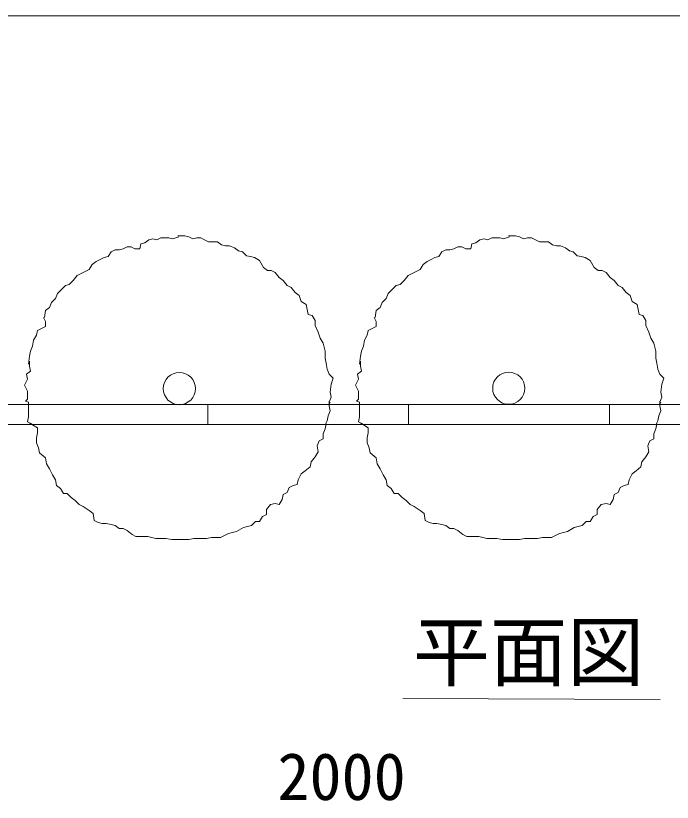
# Model space of a CAD drawing. Units: millimetres on the paper. Extents: x 11 to 3029, y 10 to 3833.
# Drawn here: x 784.7 to 1115.3, y 3382.2 to 3778.1 of the extents above; entities that cross this region are included whole.
import ezdxf
from ezdxf.enums import TextEntityAlignment as Align

# ---------------------------------------------------------------- set-up
doc = ezdxf.new("R2010")
doc.units = ezdxf.units.MM
for name, color, linetype, lineweight in [('_0-0_', 7, 'Continuous', 13), ('寸法', 1, 'Continuous', 13), ('本体', 7, 'Continuous', 13)]:
    doc.layers.add(name, color=color, linetype=linetype, lineweight=lineweight)
doc.styles.add('ＭＳ ゴシック', font='')
doc.styles.get('ＭＳ ゴシック').set_extended_font_data('MS Gothic')

msp = doc.modelspace()

# ---------------------------------------------------------------- linework, layer by layer
at = {"layer": '_0-0_', "color": 6}
msp.add_lwpolyline([(3029.24, 3778.065), (291.113, 3778.065), (291.113, 1966.251), (3029.24, 1966.251)], close=True, dxfattribs=at)
at = {"layer": '寸法', "color": 3}
msp.add_line((979.592, 3434.427), (1109.239, 3433.878), dxfattribs=at)
at = {"layer": '本体'}
for p, q in [((853.788, 3665.827), (851.784, 3665.326)), ((855.792, 3665.326), (853.788, 3665.827)), ((857.796, 3666.328), (855.792, 3665.326)), ((859.8, 3666.328), (857.796, 3666.328)), ((861.805, 3666.328), (859.8, 3666.328)), ((863.809, 3665.827), (861.805, 3666.328)), ((866.815, 3666.829), (863.809, 3665.827)), ((866.314, 3667.33), (867.817, 3667.33)), ((867.817, 3667.33), (869.821, 3667.33)), ((869.821, 3667.33), (871.825, 3666.829)), ((871.825, 3666.829), (873.829, 3665.827)), ((873.829, 3665.827), (875.833, 3666.328)), ((875.833, 3666.328), (877.837, 3666.328)), ((877.837, 3666.328), (879.842, 3665.326)), ((1020.361, 3665.827), (1018.357, 3665.326)), ((1022.365, 3665.326), (1020.361, 3665.827)), ((1024.369, 3666.328), (1022.365, 3665.326)), ((1026.373, 3666.328), (1024.369, 3666.328)), ((1028.377, 3666.328), (1026.373, 3666.328)), ((1030.382, 3665.827), (1028.377, 3666.328)), ((1033.388, 3666.829), (1030.382, 3665.827)), ((1032.887, 3667.33), (1034.39, 3667.33)), ((1034.39, 3667.33), (1036.394, 3667.33)), ((1036.394, 3667.33), (1038.398, 3666.829)), ((1038.398, 3666.829), (1040.402, 3665.827)), ((1040.402, 3665.827), (1042.406, 3666.328)), ((1042.406, 3666.328), (1044.41, 3666.328)), ((1044.41, 3666.328), (1046.415, 3665.326)), ((840.761, 3661.819), (838.757, 3660.817)), ((842.765, 3661.819), (840.761, 3661.819)), ((844.769, 3660.817), (842.765, 3661.819)), ((847.776, 3663.322), (847.275, 3660.817)), ((849.78, 3663.823), (847.776, 3663.322)), ((851.784, 3665.326), (849.78, 3663.823)), ((879.842, 3665.326), (881.846, 3664.324)), ((881.846, 3664.324), (883.85, 3664.324)), ((883.85, 3664.324), (886.355, 3664.324)), ((886.355, 3664.324), (888.359, 3662.821)), ((888.359, 3662.821), (890.363, 3662.32)), ((890.363, 3662.32), (892.367, 3662.32)), ((892.367, 3662.32), (894.872, 3661.318)), ((1007.334, 3661.819), (1005.33, 3660.817)), ((1009.338, 3661.819), (1007.334, 3661.819)), ((1011.342, 3660.817), (1009.338, 3661.819)), ((1014.349, 3663.322), (1013.848, 3660.817)), ((1016.353, 3663.823), (1014.349, 3663.322)), ((1018.357, 3665.326), (1016.353, 3663.823)), ((1046.415, 3665.326), (1048.419, 3664.324)), ((1048.419, 3664.324), (1050.423, 3664.324)), ((1050.423, 3664.324), (1052.928, 3664.324)), ((1052.928, 3664.324), (1054.932, 3662.821)), ((1054.932, 3662.821), (1056.936, 3662.32)), ((1056.936, 3662.32), (1058.94, 3662.32)), ((1058.94, 3662.32), (1061.445, 3661.318)), ((832.745, 3659.313), (831.242, 3656.808)), ((834.749, 3660.316), (832.745, 3659.313)), ((836.753, 3660.316), (834.749, 3660.316)), ((838.757, 3660.817), (836.753, 3660.316)), ((847.275, 3660.817), (844.769, 3660.817)), ((894.872, 3661.318), (896.877, 3659.815)), ((896.877, 3659.815), (898.881, 3659.313)), ((898.881, 3659.313), (900.885, 3657.309)), ((999.318, 3659.313), (997.815, 3656.808)), ((1001.322, 3660.316), (999.318, 3659.313)), ((1003.326, 3660.316), (1001.322, 3660.316)), ((1005.33, 3660.817), (1003.326, 3660.316)), ((1013.848, 3660.817), (1011.342, 3660.817)), ((1061.445, 3661.318), (1063.45, 3659.815)), ((1063.45, 3659.815), (1065.454, 3659.313)), ((1065.454, 3659.313), (1067.458, 3657.309)), ((825.229, 3654.303), (823.225, 3652.8)), ((827.233, 3655.305), (825.229, 3654.303)), ((829.238, 3656.307), (827.233, 3655.305)), ((831.242, 3656.808), (829.238, 3656.307)), ((900.885, 3657.309), (902.889, 3656.808)), ((902.889, 3656.808), (904.893, 3656.307)), ((904.893, 3656.307), (907.398, 3654.804)), ((907.398, 3654.804), (909.402, 3651.297)), ((991.802, 3654.303), (989.798, 3652.8)), ((993.806, 3655.305), (991.802, 3654.303)), ((995.811, 3656.307), (993.806, 3655.305)), ((997.815, 3656.808), (995.811, 3656.307)), ((1067.458, 3657.309), (1069.462, 3656.808)), ((1069.462, 3656.808), (1071.466, 3656.307)), ((1071.466, 3656.307), (1073.971, 3654.804)), ((1073.971, 3654.804), (1075.975, 3651.297)), ((821.722, 3650.295), (819.718, 3649.293)), ((823.225, 3652.8), (821.722, 3650.295)), ((909.402, 3651.297), (911.406, 3649.794)), ((911.406, 3649.794), (913.411, 3649.794)), ((913.411, 3649.794), (915.415, 3648.792)), ((988.295, 3650.295), (986.291, 3649.293)), ((989.798, 3652.8), (988.295, 3650.295)), ((1075.975, 3651.297), (1077.979, 3649.794)), ((1077.979, 3649.794), (1079.984, 3649.794)), ((1079.984, 3649.794), (1081.988, 3648.792)), ((815.71, 3647.289), (813.706, 3644.784)), ((817.714, 3648.291), (815.71, 3647.289)), ((819.718, 3649.293), (817.714, 3648.291)), ((915.415, 3648.792), (917.419, 3646.287)), ((917.419, 3646.287), (919.423, 3644.784)), ((982.283, 3647.289), (980.279, 3644.784)), ((984.287, 3648.291), (982.283, 3647.289)), ((986.291, 3649.293), (984.287, 3648.291)), ((1081.988, 3648.792), (1083.992, 3646.287)), ((1083.992, 3646.287), (1085.996, 3644.784)), ((809.697, 3642.278), (807.693, 3640.274)), ((811.701, 3642.779), (809.697, 3642.278)), ((813.706, 3644.784), (811.701, 3642.779)), ((919.423, 3644.784), (921.427, 3642.278)), ((921.427, 3642.278), (923.431, 3641.276)), ((976.27, 3642.278), (974.266, 3640.274)), ((978.274, 3642.779), (976.27, 3642.278)), ((980.279, 3644.784), (978.274, 3642.779)), ((1085.996, 3644.784), (1088, 3642.278)), ((1088, 3642.278), (1090.004, 3641.276)), ((805.689, 3638.27), (804.687, 3635.765)), ((807.693, 3640.274), (805.689, 3638.27)), ((923.431, 3641.276), (925.435, 3638.771)), ((925.435, 3638.771), (927.439, 3637.268)), ((972.262, 3638.27), (971.26, 3635.765)), ((974.266, 3640.274), (972.262, 3638.27)), ((1090.004, 3641.276), (1092.008, 3638.771)), ((1092.008, 3638.771), (1094.012, 3637.268)), ((804.687, 3635.765), (802.683, 3633.761)), ((927.439, 3637.268), (928.442, 3634.262)), ((928.442, 3634.262), (930.947, 3632.759)), ((971.26, 3635.765), (969.256, 3633.761)), ((1094.012, 3637.268), (1095.014, 3634.262)), ((1095.014, 3634.262), (1097.52, 3632.759)), ((801.681, 3631.256), (799.677, 3629.753)), ((802.683, 3633.761), (801.681, 3631.256)), ((930.947, 3632.759), (931.448, 3630.254)), ((931.448, 3630.254), (931.949, 3627.749)), ((968.254, 3631.256), (966.25, 3629.753)), ((969.256, 3633.761), (968.254, 3631.256)), ((1097.52, 3632.759), (1098.021, 3630.254)), ((1098.021, 3630.254), (1098.522, 3627.749)), ((798.675, 3626.245), (799.677, 3624.241)), ((799.677, 3629.753), (799.176, 3626.245)), ((931.949, 3627.749), (933.953, 3627.248)), ((933.953, 3627.248), (935.456, 3624.742)), ((965.248, 3626.245), (966.25, 3624.241)), ((966.25, 3629.753), (965.749, 3626.245)), ((1098.522, 3627.749), (1100.526, 3627.248)), ((1100.526, 3627.248), (1102.029, 3624.742)), ((799.677, 3624.241), (799.677, 3621.736)), ((935.456, 3624.742), (935.456, 3622.237)), ((935.456, 3622.237), (936.959, 3618.73)), ((966.25, 3624.241), (966.25, 3621.736)), ((1102.029, 3624.742), (1102.029, 3622.237)), ((1102.029, 3622.237), (1103.532, 3618.73)), ((795.668, 3619.732), (795.167, 3617.227)), ((797.673, 3620.734), (795.668, 3619.732)), ((799.677, 3621.736), (797.673, 3620.734)), ((936.959, 3618.73), (937.961, 3615.724)), ((962.241, 3619.732), (961.74, 3617.227)), ((964.246, 3620.734), (962.241, 3619.732)), ((966.25, 3621.736), (964.246, 3620.734)), ((1103.532, 3618.73), (1104.534, 3615.724)), ((793.664, 3614.722), (793.163, 3611.716)), ((795.167, 3617.227), (793.664, 3614.722)), ((937.961, 3615.724), (939.464, 3613.219)), ((960.237, 3614.722), (959.736, 3611.716)), ((961.74, 3617.227), (960.237, 3614.722)), ((1104.534, 3615.724), (1106.037, 3613.219)), ((793.163, 3611.716), (792.161, 3609.21)), ((939.464, 3613.219), (940.466, 3609.21)), ((959.736, 3611.716), (958.734, 3609.21)), ((1106.037, 3613.219), (1107.039, 3609.21)), ((791.66, 3606.705), (791.159, 3602.697)), ((792.161, 3609.21), (791.66, 3606.705)), ((940.466, 3609.21), (940.466, 3605.703)), ((958.233, 3606.705), (957.732, 3602.697)), ((958.734, 3609.21), (958.233, 3606.705)), ((1107.039, 3609.21), (1107.039, 3605.703)), ((791.66, 3604.2), (791.159, 3603.198)), ((791.66, 3601.695), (791.66, 3604.2)), ((940.466, 3605.703), (940.967, 3603.198)), ((940.967, 3603.198), (941.468, 3600.192)), ((958.233, 3604.2), (957.732, 3603.198)), ((958.233, 3601.695), (958.233, 3604.2)), ((1107.039, 3605.703), (1107.54, 3603.198)), ((1107.54, 3603.198), (1108.041, 3600.192)), ((792.161, 3599.19), (790.157, 3597.687)), ((791.66, 3601.695), (792.161, 3599.19)), ((941.468, 3600.192), (942.47, 3597.687)), ((958.734, 3599.19), (956.73, 3597.687)), ((958.233, 3601.695), (958.734, 3599.19)), ((1108.041, 3600.192), (1109.043, 3597.687)), ((790.658, 3595.182), (789.155, 3592.175)), ((790.157, 3597.687), (790.658, 3595.182)), ((942.47, 3597.687), (944.475, 3595.683)), ((944.475, 3595.683), (943.472, 3592.676)), ((957.231, 3595.182), (955.728, 3592.175)), ((956.73, 3597.687), (957.231, 3595.182)), ((1109.043, 3597.687), (1111.048, 3595.683)), ((1111.048, 3595.683), (1110.045, 3592.676)), ((789.155, 3592.175), (790.658, 3589.169)), ((943.472, 3592.676), (942.971, 3588.668)), ((955.728, 3592.175), (957.231, 3589.169)), ((1110.045, 3592.676), (1109.544, 3588.668)), ((790.658, 3589.169), (790.658, 3585.161)), ((942.971, 3588.668), (943.472, 3586.163)), ((957.231, 3589.169), (957.231, 3585.161)), ((1109.544, 3588.668), (1110.045, 3586.163)), ((578.016, 3582.411), (1525.929, 3582.411)), ((790.658, 3585.161), (789.656, 3584.159)), ((789.656, 3584.159), (791.159, 3583.658)), ((791.159, 3583.658), (791.159, 3581.153)), ((881.385, 3582.411), (881.385, 3572.299)), ((943.472, 3586.163), (942.47, 3583.658)), ((942.47, 3584.159), (942.47, 3581.654)), ((942.47, 3583.658), (942.971, 3583.157)), ((957.231, 3585.161), (956.229, 3584.159)), ((956.229, 3584.159), (957.732, 3583.658)), ((957.732, 3583.658), (957.732, 3581.153)), ((982.508, 3582.411), (982.508, 3572.299)), ((1083.631, 3582.411), (1083.631, 3572.299)), ((1110.045, 3586.163), (1109.043, 3583.658)), ((1109.043, 3584.159), (1109.043, 3581.654)), ((1109.043, 3583.658), (1109.544, 3583.157)), ((791.159, 3581.153), (791.159, 3578.648)), ((791.159, 3578.648), (791.159, 3576.142)), ((942.971, 3579.149), (941.969, 3576.643)), ((942.47, 3581.654), (942.971, 3579.149)), ((957.732, 3581.153), (957.732, 3578.648)), ((957.732, 3578.648), (957.732, 3576.142)), ((1109.544, 3579.149), (1108.542, 3576.643)), ((1109.043, 3581.654), (1109.544, 3579.149)), ((791.159, 3576.142), (790.658, 3573.637)), ((941.969, 3576.643), (941.468, 3574.138)), ((957.732, 3576.142), (957.231, 3573.637)), ((1108.542, 3576.643), (1108.041, 3574.138)), ((578.016, 3572.299), (1525.929, 3572.299)), ((790.658, 3573.637), (792.662, 3572.635)), ((791.66, 3572.635), (793.163, 3572.134)), ((792.662, 3572.635), (793.163, 3572.134)), ((793.163, 3572.134), (795.668, 3570.631)), ((795.668, 3570.631), (795.668, 3568.126)), ((941.468, 3574.138), (940.466, 3572.134)), ((940.466, 3570.13), (940.967, 3572.635)), ((957.231, 3573.637), (959.235, 3572.635)), ((958.233, 3572.635), (959.736, 3572.134)), ((959.235, 3572.635), (959.736, 3572.134)), ((959.736, 3572.134), (962.241, 3570.631)), ((962.241, 3570.631), (962.241, 3568.126)), ((1108.041, 3574.138), (1107.039, 3572.134)), ((1107.039, 3570.13), (1107.54, 3572.635)), ((795.668, 3568.126), (795.167, 3565.621)), ((939.464, 3567.625), (940.466, 3570.13)), ((939.464, 3565.12), (939.464, 3567.625)), ((962.241, 3568.126), (961.74, 3565.621)), ((1106.037, 3567.625), (1107.039, 3570.13)), ((1106.037, 3565.12), (1106.037, 3567.625)), ((795.167, 3565.621), (795.167, 3563.116)), ((795.167, 3563.116), (796.169, 3560.61)), ((936.458, 3561.612), (937.46, 3564.118)), ((937.46, 3564.118), (939.464, 3565.12)), ((961.74, 3565.621), (961.74, 3563.116)), ((961.74, 3563.116), (962.742, 3560.61)), ((1103.031, 3561.612), (1104.033, 3564.118)), ((1104.033, 3564.118), (1106.037, 3565.12)), ((796.169, 3560.61), (796.67, 3558.105)), ((936.959, 3558.606), (936.458, 3561.612)), ((962.742, 3560.61), (963.243, 3558.105)), ((1103.532, 3558.606), (1103.031, 3561.612)), ((796.67, 3558.105), (799.677, 3555.6)), ((799.677, 3555.6), (800.178, 3552.594)), ((933.452, 3553.596), (935.456, 3556.101)), ((935.456, 3556.101), (936.959, 3558.606)), ((963.243, 3558.105), (966.25, 3555.6)), ((966.25, 3555.6), (966.751, 3552.594)), ((1100.025, 3553.596), (1102.029, 3556.101)), ((1102.029, 3556.101), (1103.532, 3558.606)), ((800.178, 3552.594), (801.681, 3550.089)), ((930.446, 3549.087), (932.951, 3551.091)), ((932.951, 3551.091), (933.452, 3553.596)), ((966.751, 3552.594), (968.254, 3550.089)), ((1097.019, 3549.087), (1099.524, 3551.091)), ((1099.524, 3551.091), (1100.025, 3553.596)), ((801.681, 3550.089), (803.184, 3547.083)), ((803.184, 3547.083), (804.687, 3544.577)), ((926.938, 3544.577), (928.442, 3547.584)), ((928.442, 3547.584), (930.446, 3549.087)), ((968.254, 3550.089), (969.757, 3547.083)), ((969.757, 3547.083), (971.26, 3544.577)), ((1093.511, 3544.577), (1095.014, 3547.584)), ((1095.014, 3547.584), (1097.019, 3549.087)), ((804.687, 3544.577), (805.188, 3541.571)), ((926.437, 3542.072), (926.938, 3544.577)), ((971.26, 3544.577), (971.761, 3541.571)), ((1093.01, 3542.072), (1093.511, 3544.577)), ((805.188, 3541.571), (807.192, 3540.068)), ((807.192, 3540.068), (808.695, 3537.563)), ((921.427, 3538.064), (922.429, 3540.569)), ((922.429, 3540.569), (924.433, 3541.571)), ((924.433, 3541.571), (926.437, 3542.072)), ((971.761, 3541.571), (973.765, 3540.068)), ((973.765, 3540.068), (975.268, 3537.563)), ((1088, 3538.064), (1089.002, 3540.569)), ((1089.002, 3540.569), (1091.006, 3541.571)), ((1091.006, 3541.571), (1093.01, 3542.072)), ((808.695, 3537.563), (810.699, 3537.563)), ((810.699, 3537.563), (812.703, 3535.559)), ((812.703, 3535.559), (814.708, 3534.056)), ((918.922, 3534.557), (919.423, 3537.062)), ((919.423, 3537.062), (921.427, 3538.064)), ((975.268, 3537.563), (977.272, 3537.563)), ((977.272, 3537.563), (979.276, 3535.559)), ((979.276, 3535.559), (981.281, 3534.056)), ((1085.495, 3534.557), (1085.996, 3537.062)), ((1085.996, 3537.062), (1088, 3538.064)), ((814.708, 3534.056), (816.712, 3532.052)), ((816.712, 3532.052), (818.716, 3531.05)), ((818.716, 3531.05), (821.722, 3529.046)), ((910.905, 3529.547), (912.91, 3532.052)), ((912.91, 3532.052), (915.415, 3532.553)), ((915.415, 3532.553), (917.419, 3532.052)), ((917.419, 3532.052), (918.922, 3534.557)), ((981.281, 3534.056), (983.285, 3532.052)), ((983.285, 3532.052), (985.289, 3531.05)), ((985.289, 3531.05), (988.295, 3529.046)), ((1077.478, 3529.547), (1079.483, 3532.052)), ((1079.483, 3532.052), (1081.988, 3532.553)), ((1081.988, 3532.553), (1083.992, 3532.052)), ((1083.992, 3532.052), (1085.495, 3534.557)), ((821.722, 3529.046), (823.726, 3527.542)), ((823.726, 3527.542), (824.227, 3524.035)), ((908.901, 3526.039), (910.905, 3527.041)), ((910.905, 3527.041), (910.905, 3529.547)), ((988.295, 3529.046), (990.299, 3527.542)), ((990.299, 3527.542), (990.8, 3524.035)), ((1075.474, 3526.039), (1077.478, 3527.041)), ((1077.478, 3527.041), (1077.478, 3529.547)), ((824.227, 3524.035), (826.231, 3523.033)), ((826.231, 3523.033), (828.235, 3522.532)), ((903.39, 3521.53), (905.394, 3523.534)), ((905.394, 3523.534), (907.398, 3523.534)), ((907.398, 3523.534), (908.901, 3526.039)), ((990.8, 3524.035), (992.804, 3523.033)), ((992.804, 3523.033), (994.808, 3522.532)), ((1069.963, 3521.53), (1071.967, 3523.534)), ((1071.967, 3523.534), (1073.971, 3523.534)), ((1073.971, 3523.534), (1075.474, 3526.039)), ((828.235, 3522.532), (830.24, 3522.532)), ((830.24, 3522.532), (832.745, 3522.031)), ((832.745, 3522.031), (834.749, 3521.53)), ((834.749, 3521.53), (836.753, 3520.027)), ((836.753, 3520.027), (838.757, 3520.027)), ((838.757, 3520.027), (840.761, 3519.025)), ((895.875, 3518.524), (899.382, 3520.528)), ((899.382, 3520.528), (901.386, 3521.029)), ((901.386, 3521.029), (903.39, 3521.53)), ((994.808, 3522.532), (996.813, 3522.532)), ((996.813, 3522.532), (999.318, 3522.031)), ((999.318, 3522.031), (1001.322, 3521.53)), ((1001.322, 3521.53), (1003.326, 3520.027)), ((1003.326, 3520.027), (1005.33, 3520.027)), ((1005.33, 3520.027), (1007.334, 3519.025)), ((1062.448, 3518.524), (1065.955, 3520.528)), ((1065.955, 3520.528), (1067.959, 3521.029)), ((1067.959, 3521.029), (1069.963, 3521.53)), ((840.761, 3519.025), (843.266, 3517.021)), ((843.266, 3517.021), (845.27, 3516.019)), ((845.27, 3516.019), (847.275, 3516.019)), ((847.275, 3516.019), (849.279, 3516.019)), ((849.279, 3516.019), (851.283, 3516.019)), ((851.283, 3516.019), (853.287, 3515.518)), ((853.287, 3515.518), (855.291, 3515.017)), ((880.844, 3515.017), (883.349, 3515.518)), ((883.349, 3515.518), (885.854, 3515.518)), ((885.854, 3515.518), (887.858, 3515.518)), ((887.858, 3515.518), (889.862, 3516.52)), ((889.862, 3516.52), (891.866, 3517.522)), ((891.866, 3517.522), (893.87, 3518.023)), ((893.87, 3518.023), (895.875, 3518.524)), ((1007.334, 3519.025), (1009.839, 3517.021)), ((1009.839, 3517.021), (1011.843, 3516.019)), ((1011.843, 3516.019), (1013.848, 3516.019)), ((1013.848, 3516.019), (1015.852, 3516.019)), ((1015.852, 3516.019), (1017.856, 3516.019)), ((1017.856, 3516.019), (1019.86, 3515.518)), ((1019.86, 3515.518), (1021.864, 3515.017)), ((1047.417, 3515.017), (1049.922, 3515.518)), ((1049.922, 3515.518), (1052.427, 3515.518)), ((1052.427, 3515.518), (1054.431, 3515.518)), ((1054.431, 3515.518), (1056.435, 3516.52)), ((1056.435, 3516.52), (1058.439, 3517.522)), ((1058.439, 3517.522), (1060.443, 3518.023)), ((1060.443, 3518.023), (1062.448, 3518.524)), ((855.291, 3515.017), (857.796, 3515.017)), ((857.796, 3515.017), (860.301, 3515.017)), ((860.301, 3515.017), (863.308, 3514.516)), ((863.308, 3514.516), (865.312, 3514.516)), ((865.312, 3514.516), (867.316, 3514.516)), ((867.316, 3514.516), (869.821, 3514.516)), ((869.821, 3514.516), (871.825, 3514.516)), ((871.825, 3514.516), (874.33, 3515.017)), ((874.33, 3515.017), (876.334, 3515.017)), ((876.334, 3515.017), (878.84, 3515.017)), ((878.84, 3515.017), (880.844, 3515.017)), ((1021.864, 3515.017), (1024.369, 3515.017)), ((1024.369, 3515.017), (1026.874, 3515.017)), ((1026.874, 3515.017), (1029.881, 3514.516)), ((1029.881, 3514.516), (1031.885, 3514.516)), ((1031.885, 3514.516), (1033.889, 3514.516)), ((1033.889, 3514.516), (1036.394, 3514.516)), ((1036.394, 3514.516), (1038.398, 3514.516)), ((1038.398, 3514.516), (1040.903, 3515.017)), ((1040.903, 3515.017), (1042.907, 3515.017)), ((1042.907, 3515.017), (1045.412, 3515.017)), ((1045.412, 3515.017), (1047.417, 3515.017))]:
    msp.add_line(p, q, dxfattribs=at)
for centre in [(867.097, 3590.389), (1032.938, 3590.582)]:
    msp.add_circle(centre, 8.09, dxfattribs=at)

# ---------------------------------------------------------------- texts
at = {"layer": '寸法', "color": 3, "style": 'ＭＳ ゴシック'}
msp.add_text('平面図\u3000', height=28.48, dxfattribs=at).set_placement((984.652, 3435.165), align=Align.BOTTOM_LEFT)
at = {"layer": '寸法', "style": 'ＭＳ ゴシック'}
msp.add_text('2000', height=23.74, dxfattribs=at).set_placement((948.768, 3395.223), align=Align.MIDDLE_CENTER)

doc.saveas('drawing.dxf')
